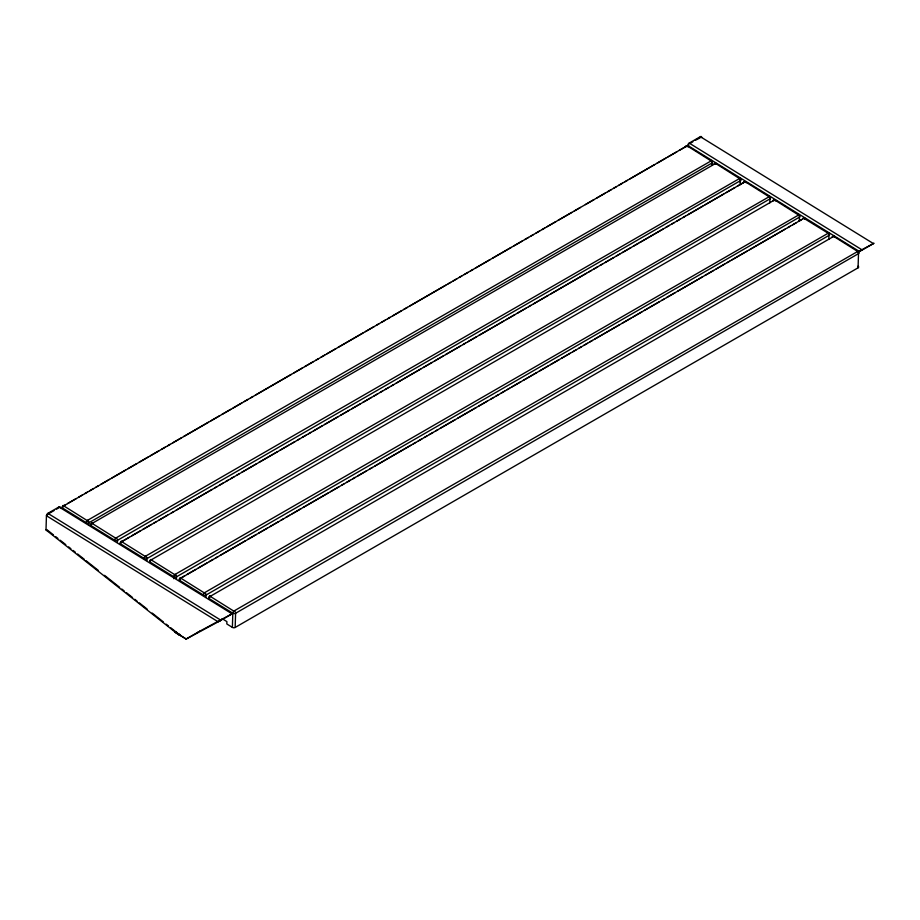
<?xml version="1.0" encoding="UTF-8"?>
<svg xmlns="http://www.w3.org/2000/svg" width="920" height="920" viewBox="0 0 920 920"><rect width="100%" height="100%" fill="white"/><g stroke="black" fill="none" stroke-linecap="round" stroke-linejoin="round"><path stroke-width="1.38" d="M87.653 520.846L63.342 505.62M116.138 538.441L91.827 523.216M145.671 556.68L121.359 541.454M175.202 574.919L150.88 559.693M204.723 593.158L180.412 577.933M234.255 611.397L209.944 596.171M180.481 635.467A2.944 1.989 10.1 0 1 178.422 634.673L46 529.943L46.437 515.74A1.966 1.092 -58.3 0 1 47.874 513.36L58.995 506.943A1.966 1.092 -58.3 0 1 60.34 507.713M88.941 524.688L88.998 522.721A1.966 1.138 60 0 0 87.665 520.283L711.309 160.781M117.426 542.283L117.484 540.316A1.966 1.138 60 0 0 116.15 537.878L739.795 178.376M146.958 560.521L147.016 558.555A1.966 1.138 60 0 0 145.671 556.117L769.327 196.615M150.086 562.453L150.144 560.487A1.966 1.138 60 0 1 151.581 559.762A1.966 1.092 -58.3 0 0 150.144 562.143L173.765 576.736A1.966 1.173 1.8 0 0 176.548 576.794L799.445 217.154A1.966 1.173 1.8 0 0 799.445 215.498A1.966 1.092 -58.3 0 0 798.111 214.728L774.479 199.801M173.708 578.703L173.765 576.736A1.966 1.092 -58.3 0 1 175.202 574.356L798.859 214.855M176.479 578.76L176.548 576.794A1.966 1.138 60 0 0 175.202 574.356L174.915 574.885M179.607 580.692L179.676 578.714A1.966 1.138 60 0 1 181.113 578.001L804.298 218.086M206.011 596.999L206.068 595.033A1.966 1.138 60 0 0 204.734 592.595L828.38 233.093M209.139 598.931L209.196 596.953L833.819 236.325M833.531 236.279L858.509 251.976A1.966 1.173 1.8 0 1 858.498 253.632L858.072 267.823L235.163 627.452A1.966 1.173 1.8 0 1 232.38 627.394L232.817 613.214A1.966 1.092 -58.3 0 1 234.255 610.834L857.911 251.332M235.163 627.452L235.6 613.26A1.966 1.138 60 0 0 234.255 610.834L233.967 611.363M711.781 165.37L711.907 161.425L686.941 145.728M740.266 182.965L740.393 179.02A1.966 1.092 -58.3 0 0 739.047 178.25L715.426 163.323M740.266 184.621L740.393 180.677A1.966 1.173 1.8 0 0 740.393 179.02M769.798 202.86L769.925 197.259A1.966 1.092 -58.3 0 0 768.579 196.489A1.966 1.138 60 0 1 769.913 198.915L147.016 558.555A1.966 1.173 1.8 0 1 144.233 558.497L120.612 543.904A1.966 1.173 1.8 0 1 120.612 542.248L129.271 537.245M799.331 221.099L799.445 217.154A1.966 1.138 60 0 0 798.111 214.728L798.801 215.027M828.851 239.338L828.977 235.393A1.966 1.173 1.8 0 0 828.977 233.737L804.011 218.373A1.966 1.138 60 0 0 802.78 218.419M47.196 530.748L47.322 530.035L53.429 534.865M47.127 515.338L47.357 514.659M688.459 145.072L688.678 144.394M87.365 520.812L87.665 520.283A1.966 1.092 -58.3 0 0 86.227 522.663L62.594 508.07A1.966 1.173 1.8 0 1 62.606 506.414L65.067 504.976M115.851 538.407L116.15 537.878A1.966 1.092 -58.3 0 0 114.712 540.259L91.08 525.665A1.966 1.173 1.8 0 1 91.091 524.009L715.714 163.369M145.383 556.646L145.671 556.117A1.966 1.092 -58.3 0 0 144.233 558.497M204.435 593.124L204.734 592.595A1.966 1.092 -58.3 0 0 203.297 594.976L179.664 580.382A1.966 1.173 1.8 0 1 179.676 578.714M687.228 145.774L64.043 505.69A1.966 1.138 60 0 0 62.606 506.414M745.234 181.608L122.049 541.523A1.966 1.138 60 0 0 120.612 542.248M774.766 199.847L151.374 559.762M198.03 632.178L185.644 639.319L218.891 621.425M220.282 620.655L232.679 613.513L209.955 625.703M701.672 137.448A1.966 1.092 -58.3 0 0 700.327 136.677L689.206 143.095A1.966 1.092 -58.3 0 0 687.757 145.475L859.521 251.562L874 243.248L858.659 251.47M47.851 514.153L54.027 510.577M56.499 509.151L58.972 507.725M690.414 143.175L692.886 141.749M695.359 140.311L699.694 138.092M67.539 503.55L76.199 498.559M78.671 497.133L82.374 494.994M84.847 493.568L87.32 492.142M89.792 490.716L93.495 488.566M95.968 487.14L98.44 485.714M100.912 484.288L109.56 479.297M112.033 477.871L125.637 470.016M128.099 468.591L136.758 463.599M139.23 462.173L147.879 457.171M150.351 455.745L158.999 450.754M161.471 449.328L165.186 447.189M167.658 445.763L170.131 444.325M172.592 442.899L181.251 437.909M183.724 436.482L208.437 422.211M210.91 420.785L219.558 415.782M222.03 414.356L230.69 409.365M233.162 407.94L241.81 402.948M244.283 401.522L247.986 399.372M250.458 397.946L252.931 396.52M255.403 395.094L268.996 387.251M270.238 386.538L291.249 374.405M293.721 372.979L302.369 367.977M304.842 366.551L313.49 361.56M315.962 360.134L318.435 358.708M320.907 357.282L324.61 355.131M327.083 353.705L335.742 348.714M338.215 347.288L362.928 333.017M365.401 331.591L374.049 326.6M376.522 325.162L378.994 323.736M381.466 322.31L385.169 320.171M387.642 318.745L390.114 317.32M392.587 315.893L401.247 310.891M403.719 309.465L407.422 307.326M409.894 305.9L445.74 285.211M448.212 283.786L450.673 282.359M453.146 280.922L456.86 278.783M459.333 277.357L461.805 275.931M464.278 274.505L467.981 272.366M470.453 270.94L472.926 269.514M475.398 268.088L490.233 259.52M492.694 258.094L511.244 247.388M513.705 245.962L522.365 240.971M524.837 239.545L528.54 237.406M531.012 235.968L533.485 234.542M535.957 233.117L539.66 230.977M542.133 229.552L544.606 228.125M547.078 226.699L555.737 221.697M558.198 220.271L571.803 212.428M574.275 211.002L580.451 207.437M585.396 204.573L594.044 199.583M596.516 198.156L605.164 193.165M607.637 191.728L611.351 189.589M613.824 188.163L616.296 186.737M618.769 185.311L622.472 183.172M624.944 181.746L627.417 180.32M629.889 178.894L654.603 164.623M657.075 163.196L665.723 158.194M668.196 156.768L676.856 151.777M679.328 150.351L685.504 146.774A1.966 1.138 60 0 1 686.941 146.061A1.966 1.092 -58.3 0 1 688.286 146.832A1.966 1.173 1.8 0 0 685.504 146.774M46 529.943L46.69 529.54M711.907 163.081A1.966 1.138 60 0 0 710.562 160.655A1.966 1.092 -58.3 0 1 711.907 161.425A1.966 1.173 1.8 0 1 711.907 163.081L88.998 522.721A1.966 1.173 1.8 0 1 86.227 522.663M131.732 535.819L140.392 530.828M142.864 529.403L151.512 524.4M153.985 522.974L156.458 521.548M158.93 520.122L167.578 515.131M171.292 512.992L173.754 511.554M176.226 510.128L212.071 489.44M214.544 488.014L217.016 486.588M219.489 485.162L223.192 483.023M225.664 481.585L228.137 480.159M230.609 478.733L234.324 476.594M236.796 475.168L239.257 473.742M241.73 472.316L256.565 463.749M259.037 462.323L277.575 451.616M280.048 450.19L288.696 445.199M291.168 443.773L294.883 441.634M297.355 440.209L299.828 438.782M302.289 437.345L306.003 435.206M308.476 433.78L310.948 432.354M313.421 430.928L322.069 425.937M324.541 424.511L338.134 416.656M340.607 415.23L349.255 410.239M351.728 408.813L360.387 403.811M362.859 402.385L371.507 397.394M373.98 395.968L377.683 393.829M380.155 392.391L382.628 390.966M385.1 389.539L388.803 387.4M391.276 385.974L393.748 384.548M396.221 383.122L420.946 368.851M423.418 367.425L432.066 362.422M434.539 360.997L443.187 356.005M445.659 354.579L460.494 346.012M462.967 344.586L465.44 343.16M467.912 341.734L476.56 336.743M479.032 335.317L503.746 321.046M506.218 319.619L514.878 314.617M517.339 313.191L525.998 308.2M528.471 306.774L530.943 305.348M533.416 303.922L548.24 295.354M550.712 293.928L586.558 273.228M589.03 271.802L591.502 270.377M593.975 268.95L597.678 266.811M600.15 265.385L602.623 263.959M605.095 262.533L613.744 257.531M616.216 256.105L619.931 253.966M622.403 252.54L631.051 247.549M633.523 246.123L638.469 243.259M639.699 242.546L663.182 228.999M665.654 227.562L669.357 225.423M671.83 223.997L674.303 222.571M676.775 221.145L680.49 219.006M682.962 217.58L685.434 216.154M687.895 214.728L702.731 206.16M705.203 204.734L723.741 194.028M726.213 192.602L734.861 187.611M737.334 186.185L743.521 182.608A1.966 1.138 60 0 1 744.958 181.895A1.966 1.092 -58.3 0 1 746.293 182.666A1.966 1.173 1.8 0 0 743.521 182.608M180.906 578.001L184.609 575.862M187.082 574.436L195.742 569.445M198.214 568.019L206.862 563.017M209.334 561.591L213.037 559.452M215.51 558.026L217.982 556.6M220.455 555.174L245.18 540.903M247.641 539.476L256.3 534.474M258.773 533.048L267.421 528.057M269.893 526.631L278.541 521.64M281.014 520.214L283.486 518.776M285.959 517.351L289.662 515.212M292.135 513.785L300.794 508.794M303.266 507.368L327.98 493.097M330.452 491.671L339.1 486.668M341.573 485.242L344.046 483.816M346.518 482.39L350.232 480.251M352.705 478.825L355.166 477.399M357.638 475.973L366.298 470.971M370.001 468.832L372.473 467.406M374.946 465.98L410.791 445.291M413.264 443.854L415.736 442.428M418.197 441.002L421.912 438.863M424.384 437.437L426.857 436.011M429.329 434.585L433.032 432.446M435.505 431.02L437.978 429.582M440.45 428.156L455.285 419.6M457.757 418.174L476.296 407.468M478.768 406.042L487.416 401.051M491.119 398.9L493.591 397.474M496.064 396.048L498.536 394.622M501.009 393.197L504.712 391.058M507.184 389.631L509.657 388.205M512.129 386.779L520.789 381.777M523.261 380.351L536.854 372.508M539.327 371.082L547.975 366.079M550.447 364.653L559.096 359.662M561.568 358.236L570.216 353.234M572.688 351.808L576.403 349.669M578.875 348.243L581.348 346.817M583.82 345.391L587.523 343.252M589.996 341.826L592.469 340.388M594.941 338.962L619.654 324.691M622.127 323.265L630.786 318.274M633.247 316.848L641.907 311.857M644.38 310.419L659.203 301.863M661.675 300.438L664.148 299.011M666.62 297.585L675.269 292.583M677.741 291.157L697.521 279.737M698.751 279.024L702.466 276.885M704.938 275.459L713.586 270.468M716.059 269.042L724.707 264.04M727.179 262.614L729.652 261.188M732.124 259.762L746.959 251.194M749.432 249.768L785.266 229.08M787.738 227.654L790.211 226.228M792.683 224.802L796.398 222.663M798.87 221.225L801.343 219.799M861.695 250.367L862.304 250.01L689.206 143.095M219.972 620.827L220.972 620.275L47.874 513.36M197.949 632.201L198.731 631.764M220.363 620.632L218.189 621.828L46.437 515.74M199.513 631.327L200.123 631.005M199.421 631.396L209.265 626.106M700.304 137.459L700.925 137.574M63.284 505.793L64.043 505.69A1.966 1.092 -58.3 0 0 62.594 508.07M91.77 523.388L92.529 523.284A1.966 1.092 -58.3 0 0 91.08 525.665M121.302 541.627L122.049 541.523A1.966 1.092 -58.3 0 0 120.612 543.904M150.822 559.866L151.581 559.762M180.355 578.105L181.113 578.001A1.966 1.092 -58.3 0 0 179.664 580.382M209.886 596.344L210.634 596.24A1.966 1.092 -58.3 0 0 209.196 598.621L232.817 613.214A1.966 1.173 1.8 0 0 235.6 613.26L858.498 253.632A1.966 1.138 60 0 0 857.164 251.206L857.854 251.505M185.46 638.641L175.007 632.109L186.219 639.032M710.562 160.655L711.252 160.954M739.737 178.549L739.047 178.25A1.966 1.138 60 0 1 740.393 180.677L117.484 540.316A1.966 1.173 1.8 0 1 114.712 540.259M768.579 196.489L769.269 196.788M203.297 594.976A1.966 1.173 1.8 0 0 206.068 595.033L828.977 235.393A1.966 1.138 60 0 0 827.632 232.967L828.322 233.266M179.17 634.168L180.435 634.846M700.327 136.677L873.425 243.593M768.936 196.65L744.947 181.562M58.995 506.943L232.093 613.858M222.077 618.631L226.895 621.598L226.826 623.967L232.38 627.394M175.708 631.706L177.445 633.018M55.671 536.647L57.914 538.418M60.157 540.201L65.768 544.64M68.632 546.905L70.874 548.688M73.117 550.459L75.359 552.241M77.602 554.012L84.329 559.348M85.962 560.636L98.302 570.4M104.523 575.333L116.863 585.108M117.369 585.511L119.611 587.282M121.854 589.064L124.096 590.835M126.339 592.618L132.56 597.54M134.803 599.311L137.046 601.094M139.299 602.865L147.142 609.086M152.145 613.042L163.369 621.931M166.209 624.185L168.452 625.968M170.695 627.739L178.549 633.96M804.011 218.04L804.011 218.373A1.966 1.092 -58.3 0 1 805.356 219.144A1.966 1.173 1.8 0 0 804.471 218.822M688.424 146.015A2.162 1.208 -58.3 0 1 688.62 145.141M802.573 219.086A1.966 1.138 60 0 1 802.631 218.707M827.632 232.967A1.966 1.092 -58.3 0 1 828.977 233.737M769.925 197.259A1.966 1.173 1.8 0 1 769.913 198.915M150.144 562.143A1.966 1.173 1.8 0 1 150.144 560.487M773.927 200.56A1.966 1.173 1.8 0 0 773.041 200.847A1.966 1.138 60 0 1 774.479 200.134A1.966 1.092 -58.3 0 1 775.824 200.905A1.966 1.173 1.8 0 0 774.939 200.583M209.196 598.621A1.966 1.173 1.8 0 1 209.196 596.953A1.966 1.138 60 0 1 210.634 596.24M832.106 237.325A1.966 1.138 60 0 1 833.543 236.612A1.966 1.092 -58.3 0 1 834.842 237.003M858.072 266.167A1.966 1.173 1.8 0 1 858.072 267.823M857.164 251.206A1.966 1.092 -58.3 0 1 858.509 251.976M91.091 524.009A1.966 1.138 60 0 1 92.529 523.284M713.989 164.369A1.966 1.138 60 0 1 715.426 163.656A1.966 1.092 -58.3 0 1 716.737 164.047M714.391 164.197A1.966 1.173 1.8 0 1 716.358 164.231M47.196 515.706A2.162 1.208 -58.3 0 1 47.426 515.096M179.86 634.605A2.944 1.989 10.1 0 1 179.158 634.34"/></g></svg>
